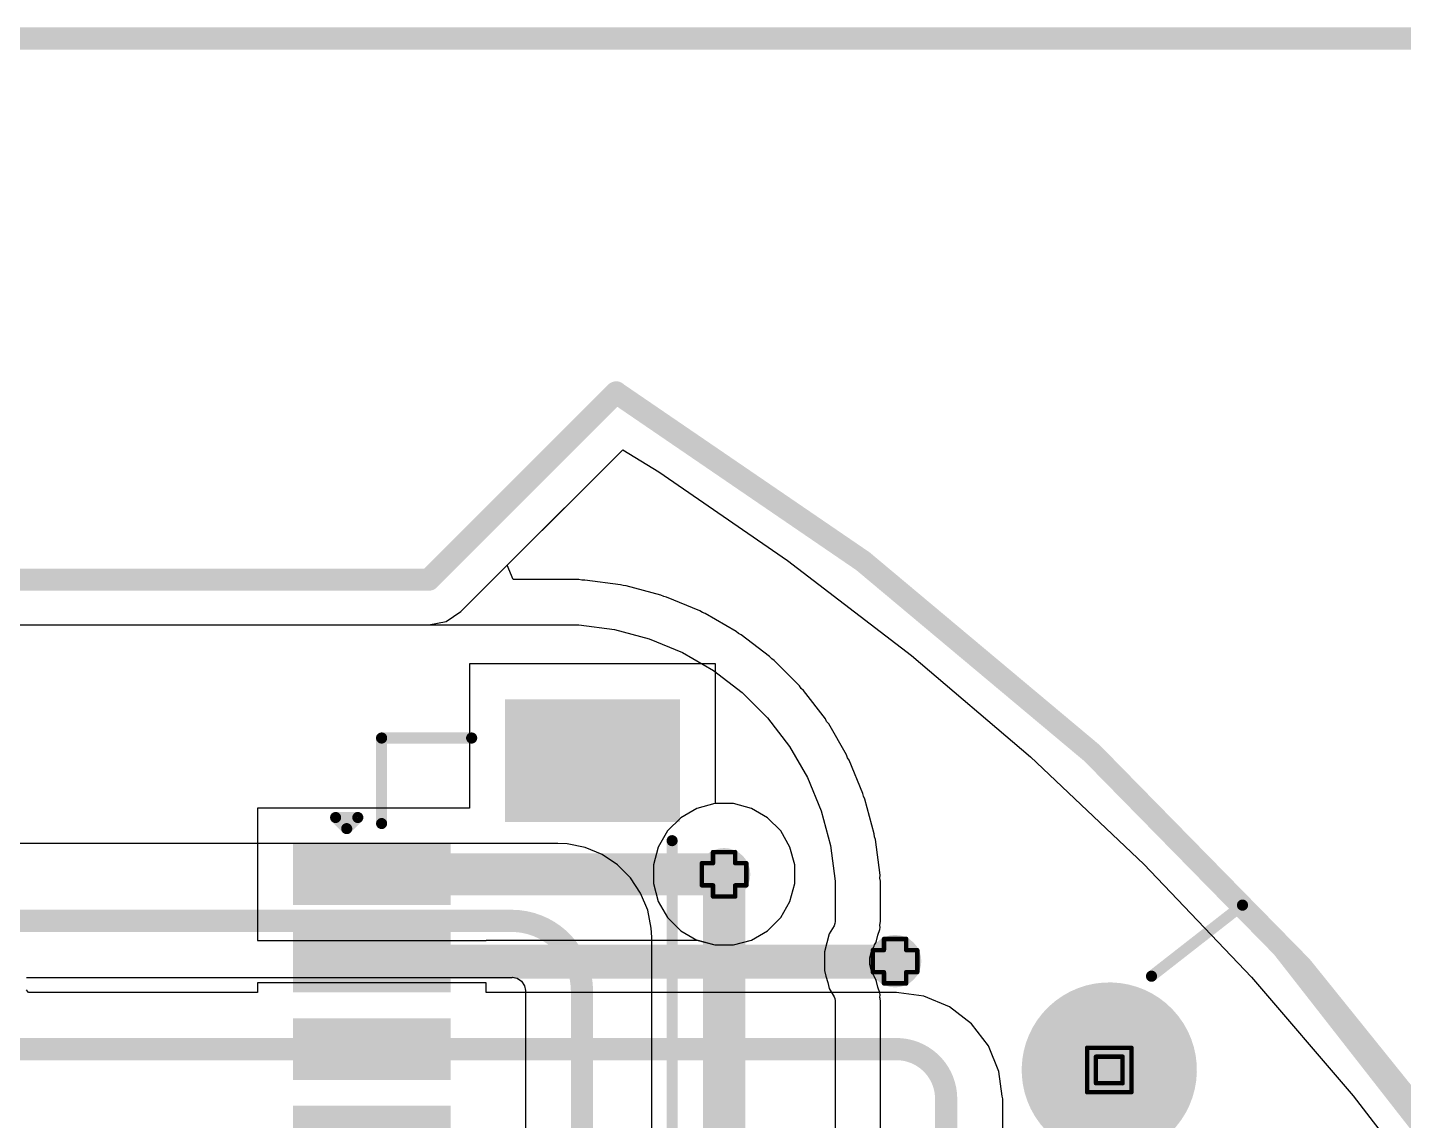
# Model space of a CAD drawing. Header units: inches. Extents: x -18 to 202, y -11 to 119.
# Drawn here: x 37.5 to 53.24, y 53.98 to 66.49 of the extents above; entities that cross this region are included whole.
import ezdxf

# ---------------------------------------------------------------- set-up
doc = ezdxf.new("R2010")
doc.units = ezdxf.units.IN
for name, color, linetype in [('Board Outline', 216, 'Continuous'), ('Bottom Layer', 5, 'Continuous'), ('Bottom Solder', 6, 'Continuous'), ('Dimension', 6, 'Continuous'), ('Drill Drawing', 1, 'Continuous'), ('Ground', 16, 'Continuous'), ('Multi-Layer', 9, 'Continuous'), ('Pad Holes', 156, 'Continuous'), ('Power', 76, 'Continuous'), ('Top Layer', 1, 'Continuous'), ('Top Overlay', 2, 'Continuous'), ('Top Paste', 8, 'Continuous'), ('Top Solder', 216, 'Continuous'), ('Via Holes', 16, 'Continuous')]:
    doc.layers.add(name, color=color, linetype=linetype)

# ---------------------------------------------------------------- blocks, each defined once
blk = doc.blocks.new('K2_1101DF_C4DW_01_17')
at = {"layer": 'Bottom Layer'}
h = blk.add_hatch(color=5, dxfattribs=at)
edge = h.paths.add_edge_path()
edge.add_arc((-2.5, 0), 0.9, 0, 360)
h = blk.add_hatch(color=5, dxfattribs=at)
edge = h.paths.add_edge_path()
edge.add_arc((2.5, 0), 0.9, 0, 360)
at = {"layer": 'Bottom Solder'}
h = blk.add_hatch(color=6, dxfattribs=at)
edge = h.paths.add_edge_path()
edge.add_arc((-2.5, 0), 1.002, 0, 360)
h = blk.add_hatch(color=6, dxfattribs=at)
edge = h.paths.add_edge_path()
edge.add_arc((2.5, 0), 1.002, 0, 360)
at = {"layer": 'Ground'}
h = blk.add_hatch(color=16, dxfattribs=at)
edge = h.paths.add_edge_path()
edge.add_arc((-2.5, 0), 0.9, 0, 360)
h = blk.add_hatch(color=16, dxfattribs=at)
edge = h.paths.add_edge_path()
edge.add_arc((2.5, 0), 0.9, 0, 360)
at = {"layer": 'Multi-Layer'}
h = blk.add_hatch(color=9, dxfattribs=at)
edge = h.paths.add_edge_path()
edge.add_arc((-2.5, 0), 0.9, 0, 360)
h = blk.add_hatch(color=9, dxfattribs=at)
edge = h.paths.add_edge_path()
edge.add_arc((2.5, 0), 0.9, 0, 360)
at = {"layer": 'Pad Holes'}
h = blk.add_hatch(color=7, dxfattribs=at)
edge = h.paths.add_edge_path()
edge.add_arc((-2.5, 0), 0.46, 0, 360)
h = blk.add_hatch(color=7, dxfattribs=at)
edge = h.paths.add_edge_path()
edge.add_arc((2.5, 0), 0.46, 0, 360)
at = {"layer": 'Power'}
h = blk.add_hatch(color=76, dxfattribs=at)
edge = h.paths.add_edge_path()
edge.add_arc((-2.5, 0), 0.9, 0, 360)
h = blk.add_hatch(color=76, dxfattribs=at)
edge = h.paths.add_edge_path()
edge.add_arc((2.5, 0), 0.9, 0, 360)
at = {"layer": 'Top Layer'}
h = blk.add_hatch(color=1, dxfattribs=at)
edge = h.paths.add_edge_path()
edge.add_arc((-2.5, 0), 0.9, 0, 360)
h = blk.add_hatch(color=1, dxfattribs=at)
edge = h.paths.add_edge_path()
edge.add_arc((2.5, 0), 0.9, 0, 360)
at = {"layer": 'Top Solder'}
h = blk.add_hatch(color=216, dxfattribs=at)
edge = h.paths.add_edge_path()
edge.add_arc((-2.5, 0), 1.002, 0, 360)
h = blk.add_hatch(color=216, dxfattribs=at)
edge = h.paths.add_edge_path()
edge.add_arc((2.5, 0), 1.002, 0, 360)
at = {"layer": 'Top Overlay'}
for points in [[(1.956, 1.016, 0.127, 0.127, 0), (-1.981, 1.016, 0.127, 0.127, 0)], [(-3.048, -1.041, 0.127, 0.127, 0), (-3.048, -2.362, 0.127, 0.127, 0)], [(3.048, -1.041, 0.127, 0.127, 0), (3.048, -2.362, 0.127, 0.127, 0)], [(3.048, -2.362, 0.127, 0.127, 0), (-3.048, -2.362, 0.127, 0.127, 0)]]:
    blk.add_lwpolyline(points, format="xyseb", dxfattribs=at)
for points in [[(-2.013, 1.016, 0.0635, 0.0635, 1), (-1.949, 1.016, 0.0635, 0.0635, 1)], [(1.924, 1.016, 0.0635, 0.0635, 1), (1.988, 1.016, 0.0635, 0.0635, 1)], [(-3.08, -1.041, 0.0635, 0.0635, 1), (-3.016, -1.041, 0.0635, 0.0635, 1)], [(3.016, -1.041, 0.0635, 0.0635, 1), (3.08, -1.041, 0.0635, 0.0635, 1)], [(-3.08, -2.362, 0.0635, 0.0635, 1), (-3.016, -2.362, 0.0635, 0.0635, 1)], [(-3.08, -2.362, 0.0635, 0.0635, 1), (-3.016, -2.362, 0.0635, 0.0635, 1)], [(3.016, -2.362, 0.0635, 0.0635, 1), (3.08, -2.362, 0.0635, 0.0635, 1)], [(3.016, -2.362, 0.0635, 0.0635, 1), (3.08, -2.362, 0.0635, 0.0635, 1)]]:
    blk.add_lwpolyline(points, format="xyseb", close=True, dxfattribs=at)
blk = doc.blocks.new('V________T______63')
at = {"layer": 'Top Layer'}
for points in [[(-4.4, 2.162), (-3.2, 2.162), (-3.2, 0.362), (-4.4, 0.362)], [(3.2, 2.162), (4.4, 2.162), (4.4, 0.362), (3.2, 0.362)], [(-2.75, -0.462), (-2.25, -0.462), (-2.25, -2.062), (-2.75, -2.062)], [(-1.75, -0.462), (-1.25, -0.462), (-1.25, -2.062), (-1.75, -2.062)], [(-0.75, -0.462), (-0.25, -0.462), (-0.25, -2.062), (-0.75, -2.062)], [(0.25, -0.462), (0.75, -0.462), (0.75, -2.062), (0.25, -2.062)], [(1.25, -0.462), (1.75, -0.462), (1.75, -2.062), (1.25, -2.062)], [(2.25, -0.462), (2.75, -0.462), (2.75, -2.062), (2.25, -2.062)]]:
    blk.add_hatch(color=1, dxfattribs=at).paths.add_polyline_path(points)
at = {"layer": 'Top Paste'}
for points in [[(-4.4, 2.162), (-3.2, 2.162), (-3.2, 0.362), (-4.4, 0.362)], [(3.2, 2.162), (4.4, 2.162), (4.4, 0.362), (3.2, 0.362)], [(-2.75, -0.462), (-2.25, -0.462), (-2.25, -2.062), (-2.75, -2.062)], [(-1.75, -0.462), (-1.25, -0.462), (-1.25, -2.062), (-1.75, -2.062)], [(-0.75, -0.462), (-0.25, -0.462), (-0.25, -2.062), (-0.75, -2.062)], [(0.25, -0.462), (0.75, -0.462), (0.75, -2.062), (0.25, -2.062)], [(1.25, -0.462), (1.75, -0.462), (1.75, -2.062), (1.25, -2.062)], [(2.25, -0.462), (2.75, -0.462), (2.75, -2.062), (2.25, -2.062)]]:
    blk.add_hatch(color=8, dxfattribs=at).paths.add_polyline_path(points)
at = {"layer": 'Top Solder'}
for points in [[(-4.502, 2.264), (-3.098, 2.264), (-3.098, 0.261), (-4.502, 0.261)], [(3.098, 2.264), (4.502, 2.264), (4.502, 0.261), (3.098, 0.261)], [(-2.852, -0.361), (-2.148, -0.361), (-2.148, -2.164), (-2.852, -2.164)], [(-1.852, -0.361), (-1.148, -0.361), (-1.148, -2.164), (-1.852, -2.164)], [(-0.852, -0.361), (-0.148, -0.361), (-0.148, -2.164), (-0.852, -2.164)], [(0.148, -0.361), (0.852, -0.361), (0.852, -2.164), (0.148, -2.164)], [(1.148, -0.361), (1.852, -0.361), (1.852, -2.164), (1.148, -2.164)], [(2.148, -0.361), (2.852, -0.361), (2.852, -2.164), (2.148, -2.164)]]:
    blk.add_hatch(color=216, dxfattribs=at).paths.add_polyline_path(points)
at = {"layer": 'Top Overlay'}
for points in [[(2.932, 2.173, 0.127, 0.127, 0), (-2.884, 2.173, 0.127, 0.127, 0)], [(-4.059, -1.15, 0.127, 0.127, 0), (-4.059, -0.12, 0.127, 0.127, 0)], [(4.059, -1.15, 0.127, 0.127, 0), (4.059, -0.12, 0.127, 0.127, 0)], [(-3.08, -1.15, 0.127, 0.127, 0), (-4.059, -1.15, 0.127, 0.127, 0)], [(4.059, -1.15, 0.127, 0.127, 0), (3.08, -1.15, 0.127, 0.127, 0)], [(-3.023, -1.549, 0.127, 0.127, 0), (-3.15, -1.422, 0.127, 0.127, 0)], [(-3.15, -1.676, 0.127, 0.127, 0), (-3.15, -1.422, 0.127, 0.127, 0)], [(-3.15, -1.676, 0.127, 0.127, 0), (-3.023, -1.549, 0.127, 0.127, 0)]]:
    blk.add_lwpolyline(points, format="xyseb", dxfattribs=at)
for points in [[(-2.916, 2.173, 0.0635, 0.0635, 1), (-2.853, 2.173, 0.0635, 0.0635, 1)], [(2.9, 2.173, 0.0635, 0.0635, 1), (2.964, 2.173, 0.0635, 0.0635, 1)], [(-4.091, -0.12, 0.0635, 0.0635, 1), (-4.027, -0.12, 0.0635, 0.0635, 1)], [(4.027, -0.12, 0.0635, 0.0635, 1), (4.091, -0.12, 0.0635, 0.0635, 1)], [(-4.091, -1.15, 0.0635, 0.0635, 1), (-4.027, -1.15, 0.0635, 0.0635, 1)], [(-4.091, -1.15, 0.0635, 0.0635, 1), (-4.027, -1.15, 0.0635, 0.0635, 1)], [(-3.112, -1.15, 0.0635, 0.0635, 1), (-3.049, -1.15, 0.0635, 0.0635, 1)], [(3.049, -1.15, 0.0635, 0.0635, 1), (3.112, -1.15, 0.0635, 0.0635, 1)], [(4.027, -1.15, 0.0635, 0.0635, 1), (4.091, -1.15, 0.0635, 0.0635, 1)], [(4.027, -1.15, 0.0635, 0.0635, 1), (4.091, -1.15, 0.0635, 0.0635, 1)], [(-3.181, -1.422, 0.0635, 0.0635, 1), (-3.118, -1.422, 0.0635, 0.0635, 1)], [(-3.181, -1.422, 0.0635, 0.0635, 1), (-3.118, -1.422, 0.0635, 0.0635, 1)], [(-3.054, -1.549, 0.0635, 0.0635, 1), (-2.991, -1.549, 0.0635, 0.0635, 1)], [(-3.054, -1.549, 0.0635, 0.0635, 1), (-2.991, -1.549, 0.0635, 0.0635, 1)], [(-3.181, -1.676, 0.0635, 0.0635, 1), (-3.118, -1.676, 0.0635, 0.0635, 1)], [(-3.181, -1.676, 0.0635, 0.0635, 1), (-3.118, -1.676, 0.0635, 0.0635, 1)]]:
    blk.add_lwpolyline(points, format="xyseb", close=True, dxfattribs=at)

msp = doc.modelspace()

# ---------------------------------------------------------------- hatches: boundary and pattern name
at = {"layer": 'Bottom Layer'}
h = msp.add_hatch(color=5, dxfattribs=at)
edge = h.paths.add_edge_path()
edge.add_arc((45.466, 56.798), 0.3, 0, 360)
h = msp.add_hatch(color=5, dxfattribs=at)
edge = h.paths.add_edge_path()
edge.add_arc((47.422, 55.804), 0.3, 0, 360)
at = {"layer": 'Ground'}
h = msp.add_hatch(color=16, dxfattribs=at)
edge = h.paths.add_edge_path()
edge.add_arc((45.466, 56.798), 0.3, 0, 360)
h = msp.add_hatch(color=16, dxfattribs=at)
edge = h.paths.add_edge_path()
edge.add_arc((47.422, 55.804), 0.3, 0, 360)
at = {"layer": 'Power'}
h = msp.add_hatch(color=76, dxfattribs=at)
edge = h.paths.add_edge_path()
edge.add_arc((45.466, 56.798), 0.3, 0, 360)
h = msp.add_hatch(color=76, dxfattribs=at)
edge = h.paths.add_edge_path()
edge.add_arc((47.422, 55.804), 0.3, 0, 360)
at = {"layer": 'Top Layer'}
h = msp.add_hatch(color=1, dxfattribs=at)
edge = h.paths.add_edge_path()
edge.add_arc((45.466, 56.798), 0.3, 0, 360)
h = msp.add_hatch(color=1, dxfattribs=at)
edge = h.paths.add_edge_path()
edge.add_arc((47.422, 55.804), 0.3, 0, 360)
at = {"layer": 'Via Holes'}
h = msp.add_hatch(color=7, dxfattribs=at)
edge = h.paths.add_edge_path()
edge.add_arc((45.466, 56.798), 0.15, 0, 360)
h = msp.add_hatch(color=7, dxfattribs=at)
edge = h.paths.add_edge_path()
edge.add_arc((47.422, 55.804), 0.15, 0, 360)

# ---------------------------------------------------------------- linework, layer by layer
at = {"layer": 'Board Outline'}
for points in [[(44.23, 62.31, 0.254, 0.254, -3.535496), (7.565, 62.289, 0.254, 0.254, 0)], [(42.089, 60.169, 0.254, 0.254, 0), (44.231, 62.311, 0.254, 0.254, 0)], [(9.694, 60.169, 0.254, 0.254, 0), (42.089, 60.169, 0.254, 0.254, 0)]]:
    msp.add_lwpolyline(points, format="xyseb", dxfattribs=at)
for points in [[(44.166, 62.31, 0.127, 0.127, 1), (44.293, 62.31, 0.127, 0.127, 1)], [(44.168, 62.311, 0.127, 0.127, 1), (44.295, 62.311, 0.127, 0.127, 1)], [(42.025, 60.169, 0.127, 0.127, 1), (42.152, 60.169, 0.127, 0.127, 1)], [(42.025, 60.169, 0.127, 0.127, 1), (42.152, 60.169, 0.127, 0.127, 1)]]:
    msp.add_lwpolyline(points, format="xyseb", close=True, dxfattribs=at)
at = {"layer": 'Bottom Layer'}
for p, q in [((42.455, 59.803), (44.308, 61.655)), ((44.308, 61.655), (44.72, 61.401)), ((44.72, 61.401), (46.192, 60.388)), ((46.192, 60.388), (47.61, 59.301)), ((42.089, 59.651), (42.287, 59.69)), ((42.287, 59.69), (42.455, 59.803)), ((9.694, 59.651), (42.089, 59.651)), ((47.61, 59.301), (48.969, 58.141)), ((48.969, 58.141), (50.267, 56.913)), ((45.154, 57.551), (44.97, 57.445)), ((45.36, 57.606), (45.154, 57.551)), ((45.572, 57.606), (45.36, 57.606)), ((45.778, 57.551), (45.572, 57.606)), ((45.962, 57.445), (45.778, 57.551)), ((44.819, 57.295), (44.713, 57.11)), ((44.97, 57.445), (44.819, 57.295)), ((46.113, 57.295), (45.962, 57.445)), ((46.219, 57.11), (46.113, 57.295)), ((44.713, 57.11), (44.658, 56.905)), ((46.274, 56.905), (46.219, 57.11)), ((44.658, 56.905), (44.658, 56.692)), ((46.274, 56.692), (46.274, 56.905)), ((50.267, 56.913), (51.499, 55.619)), ((44.658, 56.692), (44.713, 56.487)), ((46.219, 56.487), (46.274, 56.692)), ((44.713, 56.487), (44.819, 56.302)), ((46.113, 56.302), (46.219, 56.487)), ((44.819, 56.302), (44.97, 56.152)), ((45.962, 56.152), (46.113, 56.302)), ((44.97, 56.152), (45.154, 56.046)), ((45.154, 56.046), (45.36, 55.99)), ((45.572, 55.99), (45.778, 56.046)), ((45.778, 56.046), (45.962, 56.152)), ((45.36, 55.99), (45.572, 55.99)), ((51.499, 55.619), (52.663, 54.263)), ((52.663, 54.263), (53.755, 52.849))]:
    msp.add_line(p, q, dxfattribs=at)
at = {"layer": 'Dimension'}
msp.add_lwpolyline([(35.3, 66.359, 0.254, 0.254, 0), (70.129, 66.359, 0.254, 0.254, 0)], format="xyseb", dxfattribs=at)
at = {"layer": 'Drill Drawing'}
for points in [[(45.339, 56.925, 0.0508, 0.0508, 0), (45.339, 57.052, 0.0508, 0.0508, 0)], [(45.339, 57.052, 0.0508, 0.0508, 0), (45.593, 57.052, 0.0508, 0.0508, 0)], [(45.593, 56.925, 0.0508, 0.0508, 0), (45.593, 57.052, 0.0508, 0.0508, 0)], [(45.212, 56.671, 0.0508, 0.0508, 0), (45.212, 56.925, 0.0508, 0.0508, 0)], [(45.212, 56.925, 0.0508, 0.0508, 0), (45.339, 56.925, 0.0508, 0.0508, 0)], [(45.593, 56.925, 0.0508, 0.0508, 0), (45.72, 56.925, 0.0508, 0.0508, 0)], [(45.72, 56.671, 0.0508, 0.0508, 0), (45.72, 56.925, 0.0508, 0.0508, 0)], [(45.212, 56.671, 0.0508, 0.0508, 0), (45.339, 56.671, 0.0508, 0.0508, 0)], [(45.339, 56.544, 0.0508, 0.0508, 0), (45.339, 56.671, 0.0508, 0.0508, 0)], [(45.593, 56.671, 0.0508, 0.0508, 0), (45.72, 56.671, 0.0508, 0.0508, 0)], [(45.593, 56.544, 0.0508, 0.0508, 0), (45.593, 56.671, 0.0508, 0.0508, 0)], [(45.339, 56.544, 0.0508, 0.0508, 0), (45.593, 56.544, 0.0508, 0.0508, 0)], [(47.295, 55.931, 0.0508, 0.0508, 0), (47.295, 56.058, 0.0508, 0.0508, 0)], [(47.295, 56.058, 0.0508, 0.0508, 0), (47.549, 56.058, 0.0508, 0.0508, 0)], [(47.549, 55.931, 0.0508, 0.0508, 0), (47.549, 56.058, 0.0508, 0.0508, 0)], [(47.168, 55.677, 0.0508, 0.0508, 0), (47.168, 55.931, 0.0508, 0.0508, 0)], [(47.168, 55.931, 0.0508, 0.0508, 0), (47.295, 55.931, 0.0508, 0.0508, 0)], [(47.549, 55.931, 0.0508, 0.0508, 0), (47.676, 55.931, 0.0508, 0.0508, 0)], [(47.676, 55.677, 0.0508, 0.0508, 0), (47.676, 55.931, 0.0508, 0.0508, 0)], [(47.168, 55.677, 0.0508, 0.0508, 0), (47.295, 55.677, 0.0508, 0.0508, 0)], [(47.295, 55.55, 0.0508, 0.0508, 0), (47.295, 55.677, 0.0508, 0.0508, 0)], [(47.295, 55.55, 0.0508, 0.0508, 0), (47.549, 55.55, 0.0508, 0.0508, 0)], [(47.549, 55.677, 0.0508, 0.0508, 0), (47.676, 55.677, 0.0508, 0.0508, 0)], [(47.549, 55.55, 0.0508, 0.0508, 0), (47.549, 55.677, 0.0508, 0.0508, 0)], [(49.618, 54.813, 0.0508, 0.0508, 0), (50.126, 54.813, 0.0508, 0.0508, 0)], [(49.618, 54.305, 0.0508, 0.0508, 0), (49.618, 54.813, 0.0508, 0.0508, 0)], [(50.126, 54.305, 0.0508, 0.0508, 0), (50.126, 54.813, 0.0508, 0.0508, 0)], [(49.719, 54.711, 0.0508, 0.0508, 0), (50.024, 54.711, 0.0508, 0.0508, 0)], [(49.719, 54.407, 0.0508, 0.0508, 0), (49.719, 54.711, 0.0508, 0.0508, 0)], [(50.024, 54.407, 0.0508, 0.0508, 0), (50.024, 54.711, 0.0508, 0.0508, 0)], [(49.618, 54.305, 0.0508, 0.0508, 0), (50.126, 54.305, 0.0508, 0.0508, 0)], [(49.719, 54.407, 0.0508, 0.0508, 0), (50.024, 54.407, 0.0508, 0.0508, 0)]]:
    msp.add_lwpolyline(points, format="xyseb", dxfattribs=at)
for points in [[(45.326, 57.052, 0.0254, 0.0254, 1), (45.352, 57.052, 0.0254, 0.0254, 1)], [(45.326, 57.052, 0.0254, 0.0254, 1), (45.352, 57.052, 0.0254, 0.0254, 1)], [(45.58, 57.052, 0.0254, 0.0254, 1), (45.606, 57.052, 0.0254, 0.0254, 1)], [(45.58, 57.052, 0.0254, 0.0254, 1), (45.606, 57.052, 0.0254, 0.0254, 1)], [(45.199, 56.925, 0.0254, 0.0254, 1), (45.225, 56.925, 0.0254, 0.0254, 1)], [(45.199, 56.925, 0.0254, 0.0254, 1), (45.225, 56.925, 0.0254, 0.0254, 1)], [(45.326, 56.925, 0.0254, 0.0254, 1), (45.352, 56.925, 0.0254, 0.0254, 1)], [(45.326, 56.925, 0.0254, 0.0254, 1), (45.352, 56.925, 0.0254, 0.0254, 1)], [(45.58, 56.925, 0.0254, 0.0254, 1), (45.606, 56.925, 0.0254, 0.0254, 1)], [(45.58, 56.925, 0.0254, 0.0254, 1), (45.606, 56.925, 0.0254, 0.0254, 1)], [(45.707, 56.925, 0.0254, 0.0254, 1), (45.733, 56.925, 0.0254, 0.0254, 1)], [(45.707, 56.925, 0.0254, 0.0254, 1), (45.733, 56.925, 0.0254, 0.0254, 1)], [(45.199, 56.671, 0.0254, 0.0254, 1), (45.225, 56.671, 0.0254, 0.0254, 1)], [(45.199, 56.671, 0.0254, 0.0254, 1), (45.225, 56.671, 0.0254, 0.0254, 1)], [(45.326, 56.671, 0.0254, 0.0254, 1), (45.352, 56.671, 0.0254, 0.0254, 1)], [(45.326, 56.671, 0.0254, 0.0254, 1), (45.352, 56.671, 0.0254, 0.0254, 1)], [(45.58, 56.671, 0.0254, 0.0254, 1), (45.606, 56.671, 0.0254, 0.0254, 1)], [(45.58, 56.671, 0.0254, 0.0254, 1), (45.606, 56.671, 0.0254, 0.0254, 1)], [(45.707, 56.671, 0.0254, 0.0254, 1), (45.733, 56.671, 0.0254, 0.0254, 1)], [(45.707, 56.671, 0.0254, 0.0254, 1), (45.733, 56.671, 0.0254, 0.0254, 1)], [(45.326, 56.544, 0.0254, 0.0254, 1), (45.352, 56.544, 0.0254, 0.0254, 1)], [(45.326, 56.544, 0.0254, 0.0254, 1), (45.352, 56.544, 0.0254, 0.0254, 1)], [(45.58, 56.544, 0.0254, 0.0254, 1), (45.606, 56.544, 0.0254, 0.0254, 1)], [(45.58, 56.544, 0.0254, 0.0254, 1), (45.606, 56.544, 0.0254, 0.0254, 1)], [(47.282, 56.058, 0.0254, 0.0254, 1), (47.307, 56.058, 0.0254, 0.0254, 1)], [(47.282, 56.058, 0.0254, 0.0254, 1), (47.307, 56.058, 0.0254, 0.0254, 1)], [(47.536, 56.058, 0.0254, 0.0254, 1), (47.562, 56.058, 0.0254, 0.0254, 1)], [(47.536, 56.058, 0.0254, 0.0254, 1), (47.562, 56.058, 0.0254, 0.0254, 1)], [(47.155, 55.931, 0.0254, 0.0254, 1), (47.18, 55.931, 0.0254, 0.0254, 1)], [(47.155, 55.931, 0.0254, 0.0254, 1), (47.18, 55.931, 0.0254, 0.0254, 1)], [(47.282, 55.931, 0.0254, 0.0254, 1), (47.307, 55.931, 0.0254, 0.0254, 1)], [(47.282, 55.931, 0.0254, 0.0254, 1), (47.307, 55.931, 0.0254, 0.0254, 1)], [(47.536, 55.931, 0.0254, 0.0254, 1), (47.562, 55.931, 0.0254, 0.0254, 1)], [(47.536, 55.931, 0.0254, 0.0254, 1), (47.562, 55.931, 0.0254, 0.0254, 1)], [(47.663, 55.931, 0.0254, 0.0254, 1), (47.688, 55.931, 0.0254, 0.0254, 1)], [(47.663, 55.931, 0.0254, 0.0254, 1), (47.688, 55.931, 0.0254, 0.0254, 1)], [(47.155, 55.677, 0.0254, 0.0254, 1), (47.18, 55.677, 0.0254, 0.0254, 1)], [(47.155, 55.677, 0.0254, 0.0254, 1), (47.18, 55.677, 0.0254, 0.0254, 1)], [(47.282, 55.677, 0.0254, 0.0254, 1), (47.307, 55.677, 0.0254, 0.0254, 1)], [(47.282, 55.677, 0.0254, 0.0254, 1), (47.307, 55.677, 0.0254, 0.0254, 1)], [(47.282, 55.55, 0.0254, 0.0254, 1), (47.307, 55.55, 0.0254, 0.0254, 1)], [(47.282, 55.55, 0.0254, 0.0254, 1), (47.307, 55.55, 0.0254, 0.0254, 1)], [(47.536, 55.677, 0.0254, 0.0254, 1), (47.562, 55.677, 0.0254, 0.0254, 1)], [(47.536, 55.677, 0.0254, 0.0254, 1), (47.562, 55.677, 0.0254, 0.0254, 1)], [(47.536, 55.55, 0.0254, 0.0254, 1), (47.562, 55.55, 0.0254, 0.0254, 1)], [(47.536, 55.55, 0.0254, 0.0254, 1), (47.562, 55.55, 0.0254, 0.0254, 1)], [(47.663, 55.677, 0.0254, 0.0254, 1), (47.688, 55.677, 0.0254, 0.0254, 1)], [(47.663, 55.677, 0.0254, 0.0254, 1), (47.688, 55.677, 0.0254, 0.0254, 1)], [(49.605, 54.813, 0.0254, 0.0254, 1), (49.63, 54.813, 0.0254, 0.0254, 1)], [(49.605, 54.813, 0.0254, 0.0254, 1), (49.63, 54.813, 0.0254, 0.0254, 1)], [(50.113, 54.813, 0.0254, 0.0254, 1), (50.138, 54.813, 0.0254, 0.0254, 1)], [(50.113, 54.813, 0.0254, 0.0254, 1), (50.138, 54.813, 0.0254, 0.0254, 1)], [(49.707, 54.711, 0.0254, 0.0254, 1), (49.732, 54.711, 0.0254, 0.0254, 1)], [(49.707, 54.711, 0.0254, 0.0254, 1), (49.732, 54.711, 0.0254, 0.0254, 1)], [(50.011, 54.711, 0.0254, 0.0254, 1), (50.037, 54.711, 0.0254, 0.0254, 1)], [(50.011, 54.711, 0.0254, 0.0254, 1), (50.037, 54.711, 0.0254, 0.0254, 1)], [(49.605, 54.305, 0.0254, 0.0254, 1), (49.63, 54.305, 0.0254, 0.0254, 1)], [(49.605, 54.305, 0.0254, 0.0254, 1), (49.63, 54.305, 0.0254, 0.0254, 1)], [(49.707, 54.407, 0.0254, 0.0254, 1), (49.732, 54.407, 0.0254, 0.0254, 1)], [(49.707, 54.407, 0.0254, 0.0254, 1), (49.732, 54.407, 0.0254, 0.0254, 1)], [(50.011, 54.407, 0.0254, 0.0254, 1), (50.037, 54.407, 0.0254, 0.0254, 1)], [(50.011, 54.407, 0.0254, 0.0254, 1), (50.037, 54.407, 0.0254, 0.0254, 1)], [(50.113, 54.305, 0.0254, 0.0254, 1), (50.138, 54.305, 0.0254, 0.0254, 1)], [(50.113, 54.305, 0.0254, 0.0254, 1), (50.138, 54.305, 0.0254, 0.0254, 1)]]:
    msp.add_lwpolyline(points, format="xyseb", close=True, dxfattribs=at)
at = {"layer": 'Ground'}
for p, q in [((42.455, 59.803), (44.308, 61.655)), ((44.308, 61.655), (44.72, 61.401)), ((44.72, 61.401), (46.192, 60.388)), ((46.192, 60.388), (47.61, 59.301)), ((42.089, 59.651), (42.287, 59.69)), ((42.287, 59.69), (42.455, 59.803)), ((9.694, 59.651), (42.089, 59.651)), ((47.61, 59.301), (48.969, 58.141)), ((48.969, 58.141), (50.267, 56.913)), ((45.154, 57.551), (44.97, 57.445)), ((45.36, 57.606), (45.154, 57.551)), ((45.572, 57.606), (45.36, 57.606)), ((45.778, 57.551), (45.572, 57.606)), ((45.962, 57.445), (45.778, 57.551)), ((44.819, 57.295), (44.713, 57.11)), ((44.97, 57.445), (44.819, 57.295)), ((46.113, 57.295), (45.962, 57.445)), ((46.219, 57.11), (46.113, 57.295)), ((44.713, 57.11), (44.658, 56.905)), ((46.274, 56.905), (46.219, 57.11)), ((44.658, 56.905), (44.658, 56.692)), ((46.274, 56.692), (46.274, 56.905)), ((50.267, 56.913), (51.499, 55.619)), ((44.658, 56.692), (44.713, 56.487)), ((46.219, 56.487), (46.274, 56.692)), ((44.713, 56.487), (44.819, 56.302)), ((46.113, 56.302), (46.219, 56.487)), ((44.819, 56.302), (44.97, 56.152)), ((45.962, 56.152), (46.113, 56.302)), ((44.97, 56.152), (45.154, 56.046)), ((45.154, 56.046), (45.36, 55.99)), ((45.572, 55.99), (45.778, 56.046)), ((45.778, 56.046), (45.962, 56.152)), ((45.36, 55.99), (45.572, 55.99)), ((51.499, 55.619), (52.663, 54.263)), ((52.663, 54.263), (53.755, 52.849))]:
    msp.add_line(p, q, dxfattribs=at)
at = {"layer": 'Power'}
for p, q in [((42.986, 60.333), (44.308, 61.655)), ((44.308, 61.655), (44.72, 61.401)), ((44.72, 61.401), (46.192, 60.388)), ((43.054, 60.169), (42.986, 60.333)), ((46.192, 60.388), (47.61, 59.301)), ((43.6, 60.169), (43.054, 60.169)), ((43.806, 60.169), (43.6, 60.169)), ((43.6, 60.169), (43.6, 60.169)), ((43.839, 60.162), (43.806, 60.169)), ((43.873, 60.164), (43.839, 60.162)), ((44.281, 60.111), (43.873, 60.164)), ((44.313, 60.1), (44.281, 60.111)), ((44.347, 60.098), (44.313, 60.1)), ((44.744, 59.991), (44.347, 60.098)), ((44.775, 59.976), (44.744, 59.991)), ((44.808, 59.969), (44.775, 59.976)), ((45.188, 59.812), (44.808, 59.969)), ((45.217, 59.793), (45.188, 59.812)), ((45.249, 59.782), (45.217, 59.793)), ((45.605, 59.577), (45.249, 59.782)), ((13.985, 59.651), (43.6, 59.651)), ((43.6, 59.651), (43.6, 59.651)), ((43.6, 59.651), (43.6, 59.651)), ((43.6, 59.651), (43.806, 59.651)), ((43.806, 59.651), (44.213, 59.597)), ((44.213, 59.597), (44.61, 59.491)), ((45.631, 59.554), (45.605, 59.577)), ((45.661, 59.539), (45.631, 59.554)), ((45.987, 59.289), (45.661, 59.539)), ((44.61, 59.491), (44.99, 59.334)), ((44.99, 59.334), (45.346, 59.128)), ((46.01, 59.263), (45.987, 59.289)), ((46.038, 59.244), (46.01, 59.263)), ((46.329, 58.953), (46.038, 59.244)), ((47.61, 59.301), (48.969, 58.141)), ((45.346, 59.128), (45.672, 58.878)), ((45.672, 58.878), (45.963, 58.587)), ((46.348, 58.925), (46.329, 58.953)), ((46.374, 58.902), (46.348, 58.925)), ((46.624, 58.576), (46.374, 58.902)), ((45.963, 58.587), (46.213, 58.261)), ((46.639, 58.546), (46.624, 58.576)), ((46.662, 58.52), (46.639, 58.546)), ((46.867, 58.164), (46.662, 58.52)), ((46.213, 58.261), (46.419, 57.905)), ((46.878, 58.132), (46.867, 58.164)), ((46.897, 58.103), (46.878, 58.132)), ((47.054, 57.723), (46.897, 58.103)), ((48.969, 58.141), (50.267, 56.913)), ((46.419, 57.905), (46.576, 57.525)), ((47.061, 57.69), (47.054, 57.723)), ((47.076, 57.659), (47.061, 57.69)), ((47.183, 57.262), (47.076, 57.659)), ((46.576, 57.525), (46.682, 57.128)), ((43.565, 57.15), (21.434, 57.15)), ((43.67, 57.145), (43.565, 57.15)), ((43.876, 57.104), (43.67, 57.145)), ((47.185, 57.228), (47.183, 57.262)), ((47.196, 57.196), (47.185, 57.228)), ((47.25, 56.788), (47.196, 57.196)), ((44.071, 57.023), (43.876, 57.104)), ((44.245, 56.906), (44.071, 57.023)), ((46.682, 57.128), (46.736, 56.721)), ((44.394, 56.758), (44.245, 56.906)), ((50.267, 56.913), (51.499, 55.619)), ((44.511, 56.583), (44.394, 56.758)), ((46.736, 56.721), (46.736, 56.515)), ((47.247, 56.754), (47.25, 56.788)), ((47.254, 56.721), (47.247, 56.754)), ((47.254, 56.515), (47.254, 56.721)), ((44.592, 56.389), (44.511, 56.583)), ((46.736, 56.515), (46.736, 56.257)), ((47.254, 56.257), (47.254, 56.515)), ((44.633, 56.182), (44.592, 56.389)), ((46.723, 56.21), (46.669, 56.116)), ((46.733, 56.233), (46.723, 56.21)), ((46.736, 56.257), (46.733, 56.233)), ((47.248, 56.217), (47.251, 56.233)), ((47.25, 56.189), (47.248, 56.217)), ((47.25, 56.237), (47.254, 56.257)), ((47.251, 56.233), (47.25, 56.237)), ((44.638, 56.077), (44.633, 56.182)), ((44.638, 51.962), (44.638, 56.077)), ((46.669, 56.116), (46.614, 55.91)), ((47.202, 56.012), (47.211, 56.035)), ((47.211, 56.035), (47.225, 56.101)), ((47.225, 56.101), (47.246, 56.165)), ((47.246, 56.165), (47.25, 56.189)), ((46.614, 55.91), (46.614, 55.697)), ((47.132, 55.842), (47.152, 55.916)), ((47.152, 55.916), (47.172, 55.951)), ((47.172, 55.951), (47.179, 55.971)), ((47.179, 55.971), (47.181, 55.974)), ((47.181, 55.974), (47.186, 55.989)), ((47.186, 55.989), (47.202, 56.012)), ((47.132, 55.766), (47.132, 55.842)), ((47.152, 55.692), (47.132, 55.766)), ((37.486, 55.617), (43.036, 55.617)), ((43.036, 55.617), (43.044, 55.619)), ((43.044, 55.619), (43.097, 55.608)), ((43.097, 55.608), (43.149, 55.574)), ((43.149, 55.574), (43.184, 55.522)), ((46.614, 55.697), (46.631, 55.632)), ((46.631, 55.632), (46.631, 55.632)), ((46.631, 55.632), (46.651, 55.558)), ((47.172, 55.656), (47.152, 55.692)), ((47.152, 55.692), (47.152, 55.692)), ((47.179, 55.637), (47.172, 55.656)), ((47.181, 55.634), (47.179, 55.637)), ((47.186, 55.619), (47.181, 55.634)), ((47.202, 55.596), (47.186, 55.619)), ((47.211, 55.573), (47.202, 55.596)), ((47.225, 55.507), (47.211, 55.573)), ((51.499, 55.619), (52.663, 54.263)), ((43.184, 55.522), (43.194, 55.468)), ((43.194, 55.468), (43.193, 55.461)), ((43.193, 55.461), (43.193, 52.311)), ((46.651, 55.558), (46.651, 55.558)), ((46.651, 55.558), (46.669, 55.492)), ((46.669, 55.492), (46.723, 55.397)), ((47.246, 55.442), (47.225, 55.507)), ((47.25, 55.418), (47.246, 55.442)), ((47.248, 55.39), (47.25, 55.418)), ((46.723, 55.397), (46.733, 55.375)), ((46.733, 55.375), (46.736, 55.351)), ((46.736, 55.351), (46.736, 52.655)), ((47.251, 55.375), (47.248, 55.39)), ((47.25, 55.371), (47.251, 55.375)), ((47.254, 55.351), (47.25, 55.371)), ((47.254, 52.655), (47.254, 55.351)), ((52.663, 54.263), (53.755, 52.849))]:
    msp.add_line(p, q, dxfattribs=at)
for points in [[(45.466, 47.662, 0.483, 0.483, 0), (45.466, 56.798, 0.483, 0.483, 0)], [(21.463, 56.265, 0.254, 0.254, 0), (43.036, 56.265, 0.254, 0.254, 0)], [(43.036, 56.265, 0.254, 0.254, -0.414214), (43.84, 55.461, 0.254, 0.254, 0)], [(43.84, 51.816, 0.254, 0.254, 0), (43.84, 55.461, 0.254, 0.254, 0)]]:
    msp.add_lwpolyline(points, format="xyseb", dxfattribs=at)
for points in [[(45.345, 56.798, 0.241, 0.241, 1), (45.587, 56.798, 0.241, 0.241, 1)], [(42.973, 56.265, 0.127, 0.127, 1), (43.1, 56.265, 0.127, 0.127, 1)], [(42.973, 56.265, 0.127, 0.127, 1), (43.1, 56.265, 0.127, 0.127, 1)], [(43.777, 55.461, 0.127, 0.127, 1), (43.904, 55.461, 0.127, 0.127, 1)], [(43.777, 55.461, 0.127, 0.127, 1), (43.904, 55.461, 0.127, 0.127, 1)]]:
    msp.add_lwpolyline(points, format="xyseb", close=True, dxfattribs=at)
at = {"layer": 'Top Layer'}
for p, q in [((42.455, 59.803), (44.308, 61.655)), ((44.308, 61.655), (44.72, 61.401)), ((44.72, 61.401), (46.192, 60.388)), ((46.192, 60.388), (47.61, 59.301)), ((42.089, 59.651), (42.287, 59.69)), ((42.287, 59.69), (42.455, 59.803)), ((9.694, 59.651), (42.089, 59.651)), ((45.368, 59.206), (42.552, 59.206)), ((42.552, 59.206), (42.552, 57.556)), ((45.368, 57.606), (45.368, 59.206)), ((47.61, 59.301), (48.969, 58.141)), ((48.969, 58.141), (50.267, 56.913)), ((42.552, 57.556), (40.127, 57.556)), ((40.127, 57.556), (40.127, 56.04)), ((45.572, 57.606), (45.368, 57.606)), ((45.778, 57.551), (45.572, 57.606)), ((45.962, 57.445), (45.778, 57.551)), ((46.113, 57.295), (45.962, 57.445)), ((46.219, 57.11), (46.113, 57.295)), ((46.274, 56.905), (46.219, 57.11)), ((46.274, 56.692), (46.274, 56.905)), ((50.267, 56.913), (51.499, 55.619)), ((46.219, 56.487), (46.274, 56.692)), ((46.113, 56.302), (46.219, 56.487)), ((45.962, 56.152), (46.113, 56.302)), ((40.127, 56.04), (42.743, 56.04)), ((42.743, 56.04), (42.743, 56.043)), ((42.743, 56.043), (45.165, 56.043)), ((45.165, 56.043), (45.36, 55.99)), ((45.572, 55.99), (45.778, 56.046)), ((45.778, 56.046), (45.962, 56.152)), ((45.36, 55.99), (45.572, 55.99)), ((51.499, 55.619), (52.663, 54.263)), ((37.51, 55.446), (37.486, 55.477)), ((40.127, 55.446), (37.51, 55.446)), ((42.743, 55.556), (40.127, 55.556)), ((40.127, 55.556), (40.127, 55.446)), ((42.743, 55.446), (42.743, 55.556)), ((47.436, 55.446), (42.743, 55.446)), ((47.466, 55.44), (47.436, 55.446)), ((47.751, 55.402), (47.466, 55.44)), ((48.044, 55.281), (47.751, 55.402)), ((48.295, 55.088), (48.044, 55.281)), ((48.489, 54.836), (48.295, 55.088)), ((48.61, 54.543), (48.489, 54.836)), ((48.647, 54.259), (48.61, 54.543)), ((48.653, 54.229), (48.647, 54.259)), ((48.653, 48.933), (48.653, 54.229)), ((52.663, 54.263), (53.755, 52.849))]:
    msp.add_line(p, q, dxfattribs=at)
for points in [[(41.435, 56.798, 0.483, 0.483, 0), (45.466, 56.798, 0.483, 0.483, 0)], [(41.435, 55.798, 0.389, 0.389, 0), (47.422, 55.798, 0.389, 0.389, 0)], [(47.422, 55.798, 0.389, 0.389, 0), (47.422, 55.804, 0.389, 0.389, 0)], [(35.115, 54.798, 0.254, 0.254, 0), (41.435, 54.798, 0.254, 0.254, 0)], [(41.435, 54.798, 0.254, 0.254, 0), (47.436, 54.798, 0.254, 0.254, 0)], [(47.436, 54.798, 0.254, 0.254, -0.414214), (48.006, 54.229, 0.254, 0.254, 0)], [(48.006, 48.816, 0.254, 0.254, 0), (48.006, 54.229, 0.254, 0.254, 0)]]:
    msp.add_lwpolyline(points, format="xyseb", dxfattribs=at)
for points in [[(41.315, 56.798, 0.241, 0.241, 1), (41.556, 56.798, 0.241, 0.241, 1)], [(45.345, 56.798, 0.241, 0.241, 1), (45.587, 56.798, 0.241, 0.241, 1)], [(41.338, 55.798, 0.195, 0.195, 1), (41.533, 55.798, 0.195, 0.195, 1)], [(47.324, 55.804, 0.195, 0.195, 1), (47.519, 55.804, 0.195, 0.195, 1)], [(47.324, 55.798, 0.195, 0.195, 1), (47.519, 55.798, 0.195, 0.195, 1)], [(47.324, 55.798, 0.195, 0.195, 1), (47.519, 55.798, 0.195, 0.195, 1)], [(41.372, 54.798, 0.127, 0.127, 1), (41.499, 54.798, 0.127, 0.127, 1)], [(41.372, 54.798, 0.127, 0.127, 1), (41.499, 54.798, 0.127, 0.127, 1)], [(47.373, 54.798, 0.127, 0.127, 1), (47.5, 54.798, 0.127, 0.127, 1)], [(47.373, 54.798, 0.127, 0.127, 1), (47.5, 54.798, 0.127, 0.127, 1)], [(47.943, 54.229, 0.127, 0.127, 1), (48.069, 54.229, 0.127, 0.127, 1)], [(47.943, 54.229, 0.127, 0.127, 1), (48.069, 54.229, 0.127, 0.127, 1)]]:
    msp.add_lwpolyline(points, format="xyseb", close=True, dxfattribs=at)

# ---------------------------------------------------------------- block references
for name, p, rotation in [('V________T______63', (42.698, 54.298), 270), ('K2_1101DF_C4DW_01_17', (51.411, 52.589), 128)]:
    msp.add_blockref(name, p, dxfattribs=dict(rotation=rotation))

doc.saveas('drawing.dxf')
